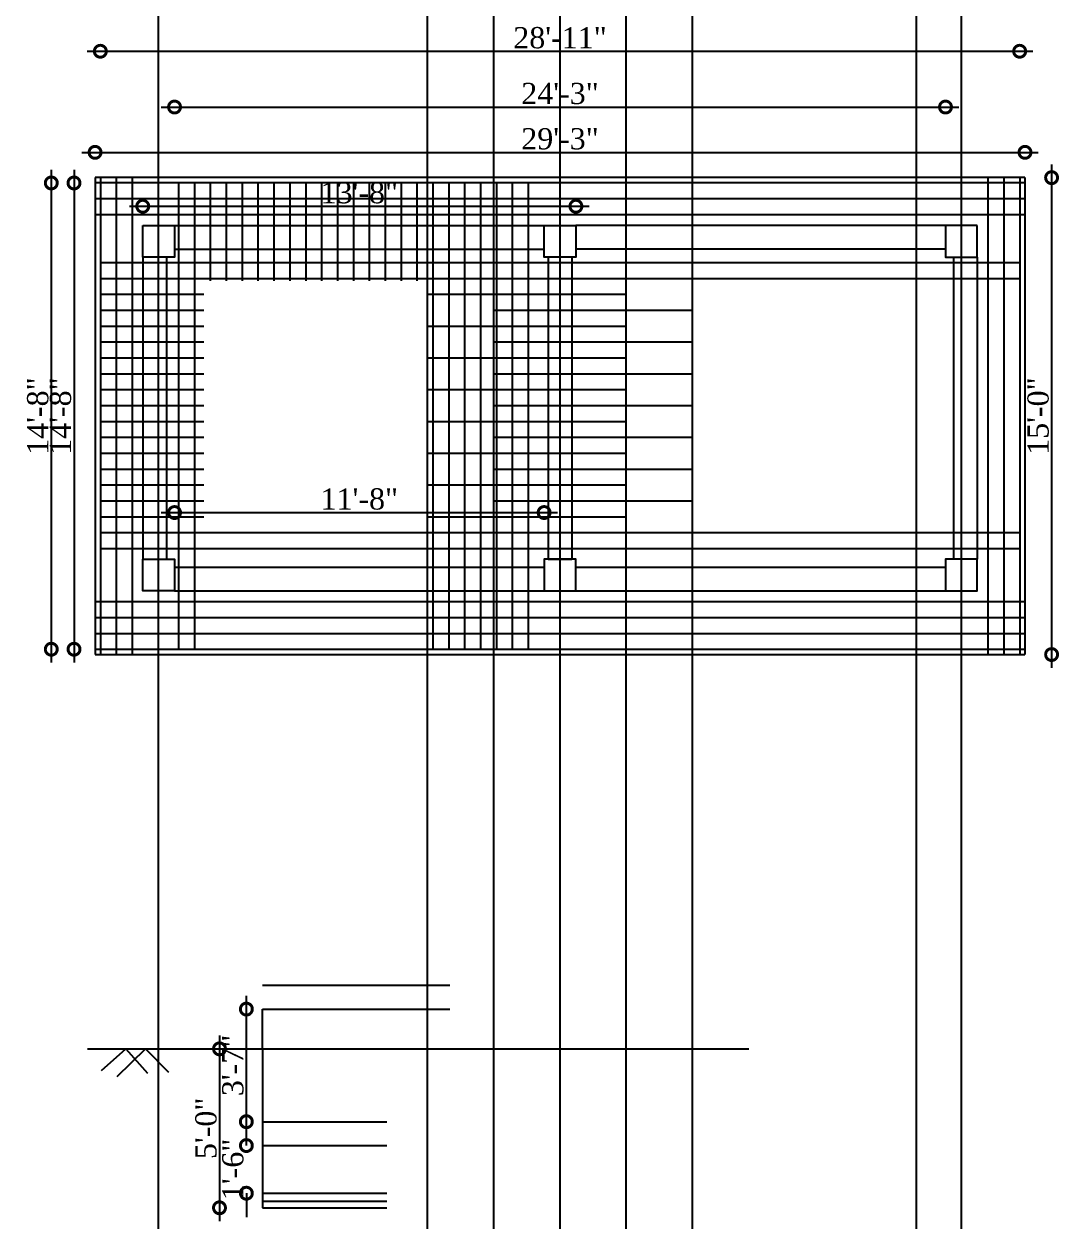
# Model space of a CAD drawing. Header units: inches. Extents: x 252 to 7097, y -1231 to 114.
# Drawn here: x 1306 to 1696.7, y -797.7 to -345.8 of the extents above; entities that cross this region are included whole.
import ezdxf

# ---------------------------------------------------------------- set-up
doc = ezdxf.new("R2010")
doc.units = ezdxf.units.IN
doc.header["$LTSCALE"] = 5
doc.header["$MEASUREMENT"] = 0
doc.header["$PDMODE"] = 2
doc.linetypes.add('DASHED2', pattern=[0.375, 0.25, -0.125])
doc.layers.add('Dimention', color=7, linetype='Continuous', lineweight=5)
doc.layers.add('river', color=7, linetype='DASHED2', lineweight=25)
doc.styles.add('Times', font='times.ttf')
doc.dimstyles.new('D100', dxfattribs={"dimtxt": 8, "dimasz": 9, "dimexe": 5, "dimexo": 0, "dimgap": 1, "dimtad": 1, "dimdec": 0, "dimzin": 3, "dimdsep": 46, "dimlunit": 4, "dimtxsty": 'Times', "dimblk": 'DOTSMALL', "dimcen": 0.09, "dimdle": 5, "dimse1": 1, "dimse2": 1, "dimaunit": 1, "dimadec": 3, "dimazin": 0, "dimtfac": 1, "dimtdec": 0, "dimtix": 1, "dimtofl": 0, "dimtmove": 1, "dimatfit": 0, "dimfxl": 1, "dimtolj": 1, "dimtzin": 0, "dimarcsym": 0})

# ---------------------------------------------------------------- blocks, each defined once
blk = doc.blocks.new('_DotSmall')
at = {"layer": 'Dimention', "color": 0, "const_width": 0.5}
blk.add_lwpolyline([(-0.0625, 0, 1), (0.0625, 0, 1)], format="xyb", close=True, dxfattribs=at)
blk = doc.blocks.new('*D50')
at = {"layer": 'Defpoints', "color": 0, "linetype": 'Continuous', "ltscale": 20, "transparency": 16777216}
for p in [(1395.95, -732.69), (1379.78, -792.69), (1395.95, -792.69)]:
    blk.add_point(p, dxfattribs=at)
at = {"layer": 'river', "color": 0, "linetype": 'Continuous', "lineweight": -2, "ltscale": 20, "transparency": 16777216}
blk.add_line((1379.78, -727.69), (1379.78, -797.69), dxfattribs=at)
at = {"layer": 'river', "color": 0, "linetype": 'Continuous', "lineweight": -2, "ltscale": 20, "transparency": 16777216, "xscale": 9, "yscale": 9, "zscale": 9}
for p, rotation in [((1379.78, -732.69), 90), ((1379.78, -792.69), 270)]:
    blk.add_blockref('_DotSmall', p, dxfattribs=dict(at, rotation=rotation))
at = {"layer": 'river', "color": 0, "linetype": 'Continuous', "ltscale": 20, "transparency": 16777216, "insert": (1374.71, -762.69), "char_height": 8, "attachment_point": 5, "rotation": 90, "style": 'Times'}
blk.add_mtext('\\A1;5\'-0"', dxfattribs=at)
blk = doc.blocks.new('*D51')
at = {"layer": 'Defpoints', "color": 0, "linetype": 'Continuous', "ltscale": 20, "transparency": 16777216}
for p in [(1389.92, -717.69), (1395.95, -717.69), (1395.95, -760.19)]:
    blk.add_point(p, dxfattribs=at)
at = {"layer": 'river', "color": 0, "linetype": 'Continuous', "lineweight": -2, "ltscale": 20, "transparency": 16777216}
blk.add_line((1389.92, -765.19), (1389.92, -712.69), dxfattribs=at)
at = {"layer": 'river', "color": 0, "linetype": 'Continuous', "lineweight": -2, "ltscale": 20, "transparency": 16777216, "xscale": 9, "yscale": 9, "zscale": 9}
for p, rotation in [((1389.92, -717.69), 90), ((1389.92, -760.19), 270)]:
    blk.add_blockref('_DotSmall', p, dxfattribs=dict(at, rotation=rotation))
at = {"layer": 'river', "color": 0, "linetype": 'Continuous', "ltscale": 20, "transparency": 16777216, "insert": (1384.84, -738.94), "char_height": 8, "attachment_point": 5, "rotation": 90, "style": 'Times'}
blk.add_mtext('\\A1;3\'-7"', dxfattribs=at)
blk = doc.blocks.new('*D52')
at = {"layer": 'Defpoints', "color": 0, "linetype": 'Continuous', "ltscale": 20, "transparency": 16777216}
for p in [(1502.31, -530.26), (1362.81, -550.85), (1502.31, -550.85)]:
    blk.add_point(p, dxfattribs=at)
at = {"layer": 'river', "color": 0, "linetype": 'Continuous', "lineweight": -2, "ltscale": 20, "transparency": 16777216}
blk.add_line((1357.81, -530.26), (1507.31, -530.26), dxfattribs=at)
at = {"layer": 'river', "color": 0, "linetype": 'Continuous', "lineweight": -2, "ltscale": 20, "transparency": 16777216, "xscale": 9, "yscale": 9, "zscale": 9, "rotation": 180}
blk.add_blockref('_DotSmall', (1362.81, -530.26), dxfattribs=at)
at = {"layer": 'river', "color": 0, "linetype": 'Continuous', "lineweight": -2, "ltscale": 20, "transparency": 16777216, "xscale": 9, "yscale": 9, "zscale": 9}
blk.add_blockref('_DotSmall', (1502.31, -530.26), dxfattribs=at)
at = {"layer": 'river', "color": 0, "linetype": 'Continuous', "ltscale": 20, "transparency": 16777216, "insert": (1432.56, -525.19), "char_height": 8, "attachment_point": 5, "style": 'Times'}
blk.add_mtext('\\A1;11\'-8"', dxfattribs=at)
blk = doc.blocks.new('*D53')
at = {"layer": 'Defpoints', "color": 0, "linetype": 'Continuous', "ltscale": 20, "transparency": 16777216}
for p in [(1683.81, -394.3), (1332.81, -403.85), (1683.81, -403.85)]:
    blk.add_point(p, dxfattribs=at)
at = {"layer": 'river', "color": 0, "linetype": 'Continuous', "lineweight": -2, "ltscale": 20, "transparency": 16777216}
blk.add_line((1327.81, -394.3), (1688.81, -394.3), dxfattribs=at)
at = {"layer": 'river', "color": 0, "linetype": 'Continuous', "lineweight": -2, "ltscale": 20, "transparency": 16777216, "xscale": 9, "yscale": 9, "zscale": 9, "rotation": 180}
blk.add_blockref('_DotSmall', (1332.81, -394.3), dxfattribs=at)
at = {"layer": 'river', "color": 0, "linetype": 'Continuous', "lineweight": -2, "ltscale": 20, "transparency": 16777216, "xscale": 9, "yscale": 9, "zscale": 9}
blk.add_blockref('_DotSmall', (1683.81, -394.3), dxfattribs=at)
at = {"layer": 'river', "color": 0, "linetype": 'Continuous', "ltscale": 20, "transparency": 16777216, "insert": (1508.31, -389.22), "char_height": 8, "attachment_point": 5, "style": 'Times'}
blk.add_mtext('\\A1;29\'-3"', dxfattribs=at)
blk = doc.blocks.new('*D54')
at = {"layer": 'Defpoints', "color": 0, "linetype": 'Continuous', "ltscale": 20, "transparency": 16777216}
for p in [(1683.81, -403.85), (1665.81, -583.85), (1693.86, -583.85)]:
    blk.add_point(p, dxfattribs=at)
at = {"layer": 'river', "color": 0, "linetype": 'Continuous', "lineweight": -2, "ltscale": 20, "transparency": 16777216}
blk.add_line((1693.86, -398.85), (1693.86, -588.85), dxfattribs=at)
at = {"layer": 'river', "color": 0, "linetype": 'Continuous', "lineweight": -2, "ltscale": 20, "transparency": 16777216, "xscale": 9, "yscale": 9, "zscale": 9}
for p, rotation in [((1693.86, -403.85), 90), ((1693.86, -583.85), 270)]:
    blk.add_blockref('_DotSmall', p, dxfattribs=dict(at, rotation=rotation))
at = {"layer": 'river', "color": 0, "linetype": 'Continuous', "ltscale": 20, "transparency": 16777216, "insert": (1688.79, -493.85), "char_height": 8, "attachment_point": 5, "rotation": 90, "style": 'Times'}
blk.add_mtext('\\A1;15\'-0"', dxfattribs=at)
blk = doc.blocks.new('*D55')
at = {"layer": 'Defpoints', "color": 0, "linetype": 'Continuous', "ltscale": 20, "transparency": 16777216}
for p in [(1395.95, -769.19), (1389.92, -787.19), (1395.95, -787.19)]:
    blk.add_point(p, dxfattribs=at)
at = {"layer": 'river', "color": 0, "linetype": 'Continuous', "lineweight": -2, "ltscale": 20, "transparency": 16777216}
for p, q in [((1389.92, -769.19), (1389.92, -760.19)), ((1389.92, -787.19), (1389.92, -796.19))]:
    blk.add_line(p, q, dxfattribs=at)
at = {"layer": 'river', "color": 0, "linetype": 'Continuous', "lineweight": -2, "ltscale": 20, "transparency": 16777216, "xscale": 9, "yscale": 9, "zscale": 9}
for p, rotation in [((1389.92, -769.19), 270), ((1389.92, -787.19), 90)]:
    blk.add_blockref('_DotSmall', p, dxfattribs=dict(at, rotation=rotation))
at = {"layer": 'river', "color": 0, "linetype": 'Continuous', "ltscale": 20, "transparency": 16777216, "insert": (1384.85, -778.19), "char_height": 8, "attachment_point": 5, "rotation": 90, "style": 'Times'}
blk.add_mtext('\\A1;1\'-6"', dxfattribs=at)
blk = doc.blocks.new('*D59')
at = {"layer": 'Defpoints', "color": 0, "linetype": 'Continuous', "ltscale": 20, "transparency": 16777216}
for p in [(1653.81, -377.19), (1362.81, -421.85), (1653.81, -421.85)]:
    blk.add_point(p, dxfattribs=at)
at = {"layer": 'river', "color": 0, "linetype": 'Continuous', "lineweight": -2, "ltscale": 20, "transparency": 16777216}
blk.add_line((1357.81, -377.19), (1658.81, -377.19), dxfattribs=at)
at = {"layer": 'river', "color": 0, "linetype": 'Continuous', "lineweight": -2, "ltscale": 20, "transparency": 16777216, "xscale": 9, "yscale": 9, "zscale": 9, "rotation": 180}
blk.add_blockref('_DotSmall', (1362.81, -377.19), dxfattribs=at)
at = {"layer": 'river', "color": 0, "linetype": 'Continuous', "lineweight": -2, "ltscale": 20, "transparency": 16777216, "xscale": 9, "yscale": 9, "zscale": 9}
blk.add_blockref('_DotSmall', (1653.81, -377.19), dxfattribs=at)
at = {"layer": 'river', "color": 0, "linetype": 'Continuous', "ltscale": 20, "transparency": 16777216, "insert": (1508.31, -372.12), "char_height": 8, "attachment_point": 5, "style": 'Times'}
blk.add_mtext('\\A1;24\'-3"', dxfattribs=at)
blk = doc.blocks.new('*D60')
at = {"layer": 'Defpoints', "color": 0, "linetype": 'Continuous', "ltscale": 20, "transparency": 16777216}
for p in [(1514.31, -414.65), (1350.81, -421.85), (1514.31, -421.85)]:
    blk.add_point(p, dxfattribs=at)
at = {"layer": 'river', "color": 0, "linetype": 'Continuous', "lineweight": -2, "ltscale": 20, "transparency": 16777216}
blk.add_line((1345.81, -414.65), (1519.31, -414.65), dxfattribs=at)
at = {"layer": 'river', "color": 0, "linetype": 'Continuous', "lineweight": -2, "ltscale": 20, "transparency": 16777216, "xscale": 9, "yscale": 9, "zscale": 9, "rotation": 180}
blk.add_blockref('_DotSmall', (1350.81, -414.65), dxfattribs=at)
at = {"layer": 'river', "color": 0, "linetype": 'Continuous', "lineweight": -2, "ltscale": 20, "transparency": 16777216, "xscale": 9, "yscale": 9, "zscale": 9}
blk.add_blockref('_DotSmall', (1514.31, -414.65), dxfattribs=at)
at = {"layer": 'river', "color": 0, "linetype": 'Continuous', "ltscale": 20, "transparency": 16777216, "insert": (1432.56, -409.58), "char_height": 8, "attachment_point": 5, "style": 'Times'}
blk.add_mtext('\\A1;13\'-8"', dxfattribs=at)
blk = doc.blocks.new('*D61')
at = {"layer": 'Defpoints', "color": 0, "linetype": 'Continuous', "ltscale": 20, "transparency": 16777216}
for p in [(1346.81, -405.85), (1324.87, -581.85), (1346.81, -581.85)]:
    blk.add_point(p, dxfattribs=at)
at = {"layer": 'river', "color": 0, "linetype": 'Continuous', "lineweight": -2, "ltscale": 20, "transparency": 16777216}
blk.add_line((1324.87, -400.85), (1324.87, -586.85), dxfattribs=at)
at = {"layer": 'river', "color": 0, "linetype": 'Continuous', "lineweight": -2, "ltscale": 20, "transparency": 16777216, "xscale": 9, "yscale": 9, "zscale": 9}
for p, rotation in [((1324.87, -405.85), 90), ((1324.87, -581.85), 270)]:
    blk.add_blockref('_DotSmall', p, dxfattribs=dict(at, rotation=rotation))
at = {"layer": 'river', "color": 0, "linetype": 'Continuous', "ltscale": 20, "transparency": 16777216, "insert": (1319.8, -493.85), "char_height": 8, "attachment_point": 5, "rotation": 90, "style": 'Times'}
blk.add_mtext('\\A1;14\'-8"', dxfattribs=at)
blk = doc.blocks.new('*D62')
at = {"layer": 'Defpoints', "color": 0, "linetype": 'Continuous', "ltscale": 20, "transparency": 16777216}
for p in [(1681.81, -356.14), (1334.81, -405.85), (1681.81, -405.85)]:
    blk.add_point(p, dxfattribs=at)
at = {"layer": 'river', "color": 0, "linetype": 'Continuous', "lineweight": -2, "ltscale": 20, "transparency": 16777216}
blk.add_line((1329.81, -356.14), (1686.81, -356.14), dxfattribs=at)
at = {"layer": 'river', "color": 0, "linetype": 'Continuous', "lineweight": -2, "ltscale": 20, "transparency": 16777216, "xscale": 9, "yscale": 9, "zscale": 9, "rotation": 180}
blk.add_blockref('_DotSmall', (1334.81, -356.14), dxfattribs=at)
at = {"layer": 'river', "color": 0, "linetype": 'Continuous', "lineweight": -2, "ltscale": 20, "transparency": 16777216, "xscale": 9, "yscale": 9, "zscale": 9}
blk.add_blockref('_DotSmall', (1681.81, -356.14), dxfattribs=at)
at = {"layer": 'river', "color": 0, "linetype": 'Continuous', "ltscale": 20, "transparency": 16777216, "insert": (1508.31, -351.08), "char_height": 8, "attachment_point": 5, "style": 'Times'}
blk.add_mtext('\\A1;28\'-11"', dxfattribs=at)
blk = doc.blocks.new('*D63')
at = {"layer": 'Defpoints', "color": 0, "linetype": 'Continuous', "ltscale": 20, "transparency": 16777216}
for p in [(1370.31, -405.85), (1316.29, -581.85), (1370.31, -581.85)]:
    blk.add_point(p, dxfattribs=at)
at = {"layer": 'river', "color": 0, "linetype": 'Continuous', "lineweight": -2, "ltscale": 20, "transparency": 16777216}
blk.add_line((1316.29, -400.85), (1316.29, -586.85), dxfattribs=at)
at = {"layer": 'river', "color": 0, "linetype": 'Continuous', "lineweight": -2, "ltscale": 20, "transparency": 16777216, "xscale": 9, "yscale": 9, "zscale": 9}
for p, rotation in [((1316.29, -405.85), 90), ((1316.29, -581.85), 270)]:
    blk.add_blockref('_DotSmall', p, dxfattribs=dict(at, rotation=rotation))
at = {"layer": 'river', "color": 0, "linetype": 'Continuous', "ltscale": 20, "transparency": 16777216, "insert": (1311.22, -493.85), "char_height": 8, "attachment_point": 5, "rotation": 90, "style": 'Times'}
blk.add_mtext('\\A1;14\'-8"', dxfattribs=at)

msp = doc.modelspace()

# ---------------------------------------------------------------- linework, layer by layer
at = {"layer": 'river', "color": 1, "linetype": 'Continuous', "ltscale": 20}
for p, q in [((1683.81, -403.85), (1332.81, -403.85)), ((1332.81, -403.85), (1332.81, -583.85)), ((1683.81, -403.85), (1683.81, -583.85)), ((1362.81, -421.85), (1502.31, -421.85)), ((1364.31, -421.85), (1364.31, -430.85)), ((1653.81, -421.85), (1514.31, -421.85)), ((1362.81, -430.85), (1502.31, -430.85)), ((1653.81, -430.85), (1514.31, -430.85)), ((1350.81, -433.85), (1350.81, -547.85)), ((1359.81, -433.85), (1359.81, -547.85)), ((1503.81, -433.85), (1503.81, -547.85)), ((1512.81, -433.85), (1512.81, -547.85)), ((1656.81, -433.85), (1656.81, -547.85)), ((1665.81, -433.85), (1665.81, -547.85)), ((1362.81, -550.85), (1502.31, -550.85)), ((1503.81, -547.85), (1512.81, -547.85)), ((1514.31, -550.85), (1653.81, -550.85)), ((1362.81, -559.85), (1653.81, -559.85)), ((1332.81, -583.85), (1683.81, -583.85)), ((1395.95, -708.69), (1466.69, -708.69)), ((1395.95, -732.69), (1395.95, -717.69)), ((1395.95, -717.69), (1466.69, -717.69)), ((1330.02, -732.69), (1579.57, -732.69)), ((1335.23, -740.89), (1344.42, -732.69)), ((1341.19, -743.1), (1351.91, -732.69)), ((1344.42, -732.69), (1352.55, -741.81)), ((1351.91, -732.69), (1360.56, -741.49)), ((1395.95, -732.69), (1395.95, -792.69)), ((1395.95, -760.19), (1442.98, -760.19)), ((1395.95, -769.19), (1442.98, -769.19)), ((1395.95, -787.19), (1442.98, -787.19)), ((1395.95, -790.19), (1442.98, -790.19)), ((1395.95, -792.69), (1442.98, -792.69))]:
    msp.add_line(p, q, dxfattribs=at)
at = {"layer": 'river', "color": 30, "linetype": 'Continuous', "ltscale": 20, "true_color": 0xf8991e}
for p, q in [((1683.81, -405.85), (1332.81, -405.85)), ((1334.81, -403.85), (1334.81, -583.85)), ((1340.81, -403.85), (1340.81, -583.85)), ((1346.81, -403.85), (1346.81, -583.85)), ((1364.31, -405.85), (1364.31, -581.85)), ((1370.31, -405.85), (1370.31, -581.85)), ((1376.31, -405.85), (1376.31, -442.85)), ((1382.31, -405.85), (1382.31, -442.85)), ((1388.31, -405.85), (1388.31, -442.85)), ((1394.31, -405.85), (1394.31, -442.85)), ((1400.31, -405.85), (1400.31, -442.85)), ((1406.31, -405.85), (1406.31, -442.85)), ((1412.31, -405.85), (1412.31, -442.85)), ((1418.31, -405.85), (1418.31, -442.85)), ((1424.31, -405.85), (1424.31, -442.85)), ((1430.31, -405.85), (1430.31, -442.85)), ((1436.31, -405.85), (1436.31, -442.85)), ((1442.31, -405.85), (1442.31, -442.85)), ((1448.31, -405.85), (1448.31, -442.85)), ((1454.31, -405.85), (1454.31, -442.85)), ((1460.31, -405.85), (1460.31, -581.85)), ((1466.31, -405.85), (1466.31, -581.85)), ((1472.31, -405.85), (1472.31, -581.85)), ((1478.31, -405.85), (1478.31, -581.85)), ((1484.31, -405.85), (1484.31, -581.85)), ((1490.31, -405.85), (1490.31, -581.85)), ((1496.31, -405.85), (1496.31, -581.85)), ((1669.81, -403.85), (1669.81, -583.85)), ((1675.81, -403.85), (1675.81, -583.85)), ((1681.81, -403.85), (1681.81, -583.85)), ((1683.81, -411.85), (1332.81, -411.85)), ((1683.81, -417.85), (1332.81, -417.85)), ((1334.81, -435.85), (1373.81, -435.85)), ((1334.81, -435.85), (1681.81, -435.85)), ((1334.81, -441.85), (1373.81, -441.85)), ((1334.81, -441.85), (1681.81, -441.85)), ((1334.81, -447.85), (1373.81, -447.85)), ((1458.31, -447.85), (1533.31, -447.85)), ((1334.81, -453.85), (1373.81, -453.85)), ((1483.31, -453.85), (1558.31, -453.85)), ((1334.81, -459.85), (1373.81, -459.85)), ((1458.31, -459.85), (1533.31, -459.85)), ((1334.81, -465.85), (1373.81, -465.85)), ((1483.31, -465.85), (1558.31, -465.85)), ((1334.81, -471.85), (1373.81, -471.85)), ((1458.31, -471.85), (1533.31, -471.85)), ((1334.81, -477.85), (1373.81, -477.85)), ((1483.31, -477.85), (1558.31, -477.85)), ((1334.81, -483.85), (1373.81, -483.85)), ((1458.31, -483.85), (1533.31, -483.85)), ((1334.81, -489.85), (1373.81, -489.85)), ((1483.31, -489.85), (1558.31, -489.85)), ((1334.81, -495.85), (1373.81, -495.85)), ((1458.31, -495.85), (1533.31, -495.85)), ((1334.81, -501.85), (1373.81, -501.85)), ((1483.31, -501.85), (1558.31, -501.85)), ((1334.81, -507.85), (1373.81, -507.85)), ((1458.31, -507.85), (1533.31, -507.85)), ((1334.81, -513.85), (1373.81, -513.85)), ((1483.31, -513.85), (1558.31, -513.85)), ((1334.81, -519.85), (1373.81, -519.85)), ((1458.31, -519.85), (1533.31, -519.85)), ((1334.81, -525.85), (1373.81, -525.85)), ((1483.31, -525.85), (1558.31, -525.85)), ((1334.81, -531.85), (1373.81, -531.85)), ((1458.31, -531.85), (1533.31, -531.85)), ((1334.81, -537.85), (1373.81, -537.85)), ((1334.81, -537.85), (1681.81, -537.85)), ((1334.81, -543.85), (1373.81, -543.85)), ((1334.81, -543.85), (1681.81, -543.85)), ((1332.81, -563.85), (1683.81, -563.85)), ((1332.81, -569.85), (1683.81, -569.85)), ((1332.81, -575.85), (1683.81, -575.85)), ((1332.81, -581.85), (1683.81, -581.85))]:
    msp.add_line(p, q, dxfattribs=at)
at = {"layer": 'river', "color": 1, "linetype": 'Continuous', "ltscale": 20}
for p in [(1356.81, -427.85), (1458.31, -427.85), (1483.31, -427.85), (1508.31, -427.85), (1533.31, -427.85), (1558.31, -427.85), (1642.81, -427.85), (1659.81, -427.85)]:
    msp.add_xline(p, (0, 1), dxfattribs=at)
for points in [[(1350.81, -421.85), (1362.81, -421.85), (1362.81, -433.85), (1350.81, -433.85)], [(1502.31, -421.85), (1514.31, -421.85), (1514.31, -433.85), (1502.31, -433.85)], [(1665.81, -421.85), (1653.81, -421.85), (1653.81, -433.85), (1665.81, -433.85)], [(1350.81, -547.85), (1362.81, -547.85), (1362.81, -559.85), (1350.81, -559.85)], [(1502.31, -559.85), (1514.31, -559.85), (1514.31, -547.85), (1502.31, -547.85)], [(1665.81, -547.85), (1653.81, -547.85), (1653.81, -559.85), (1665.81, -559.85)]]:
    msp.add_lwpolyline(points, close=True, dxfattribs=at)

# ---------------------------------------------------------------- dimensions: what is measured, and where the dimension line sits
for base, p1, p2, picture, middle in [((1681.81, -356.14), (1334.81, -405.85), (1681.81, -405.85), '*D62', (1508.31, -351.08)), ((1653.81, -377.19), (1362.81, -421.85), (1653.81, -421.85), '*D59', (1508.31, -372.12)), ((1683.81, -394.3), (1332.81, -403.85), (1683.81, -403.85), '*D53', (1508.31, -389.22)), ((1514.31157836, -414.6467056), (1350.81157836, -421.84586833), (1514.31157836, -421.84586833), '*D60', (1432.56157836, -409.57749147)), ((1502.31157836, -530.25631389), (1362.81157836, -550.84586833), (1502.31157836, -550.84586833), '*D52', (1432.56157836, -525.18709976))]:
    dim = msp.add_linear_dim(base=base, p1=p1, p2=p2, dimstyle='D100', dxfattribs=at)
    dim.commit()
    dim.dimension.update_dxf_attribs({"geometry": picture, "text_midpoint": middle})
for base, p1, p2, picture, middle in [((1316.29, -581.85), (1370.31, -405.85), (1370.31, -581.85), '*D63', (1311.22, -493.85)), ((1324.87, -581.85), (1346.81, -405.85), (1346.81, -581.85), '*D61', (1319.8, -493.85)), ((1693.86, -583.85), (1683.81, -403.85), (1665.81, -583.85), '*D54', (1688.79, -493.85)), ((1389.91602784, -717.69304368), (1395.94873341, -760.19304368), (1395.94873341, -717.69304368), '*D51', (1384.83527802, -738.94304368)), ((1379.78, -792.69), (1395.95, -732.69), (1395.95, -792.69), '*D50', (1374.71, -762.69)), ((1389.92, -787.19), (1395.95, -769.19), (1395.95, -787.19), '*D55', (1384.85, -778.19))]:
    dim = msp.add_linear_dim(base=base, p1=p1, p2=p2, angle=90, dimstyle='D100', dxfattribs=at)
    dim.commit()
    dim.dimension.update_dxf_attribs({"geometry": picture, "text_midpoint": middle})

doc.saveas('drawing.dxf')
